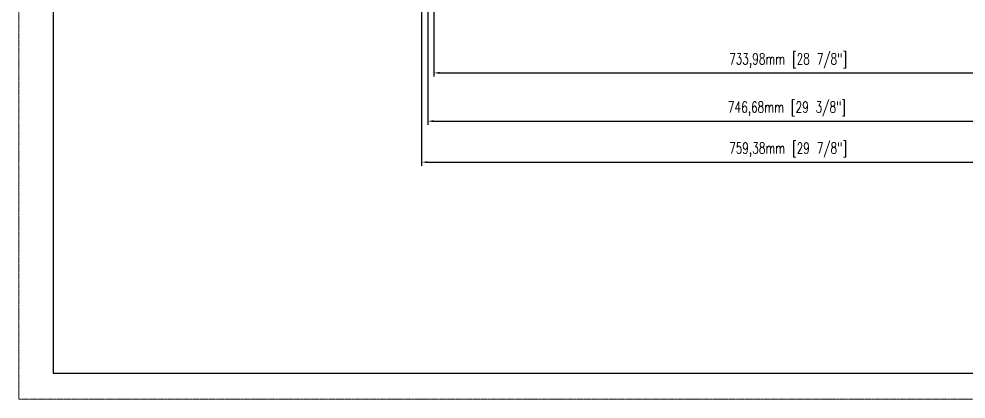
# Model space of a CAD drawing. Header units: millimetres. Extents: x 217 to 1740, y 261 to 1330.
# Drawn here: x 217 to 1199, y 261 to 655 of the extents above; entities that cross this region are included whole.
import ezdxf

# ---------------------------------------------------------------- set-up
doc = ezdxf.new("R2010")
doc.units = ezdxf.units.MM
doc.linetypes.add('PHANTOM2', pattern=[1.25, 0.625, -0.125, 0.125, -0.125, 0.125, -0.125])
doc.layers.add('尺寸標注', color=1, linetype='Continuous', lineweight=30)
doc.layers.add('裝訂區域', color=6, linetype='PHANTOM2', lineweight=13)
doc.styles.add('DIM', font='txt.shx', dxfattribs={"width": 0.7, "bigfont": 'chineset.shx'})
doc.dimstyles.new('mm+in(开孔纸尺寸)', dxfattribs={"dimscale": 3, "dimtxt": 3.8, "dimasz": 2, "dimexe": 1.25, "dimexo": 0.625, "dimgap": 2, "dimtad": 1, "dimtxsty": 'DIM', "dimcen": 0, "dimclrd": 256, "dimclre": 256, "dimclrt": 3, "dimadec": 0, "dimazin": 0, "dimtfac": 1, "dimtmove": 0, "dimatfit": 1, "dimfxl": 1, "dimlwd": -1, "dimarcsym": 0})

# ---------------------------------------------------------------- blocks, each defined once
blk = doc.blocks.new('*D32')
at = {"layer": 'Defpoints', "color": 0}
for p in [(634.54, 906.1), (1393.92, 906.26), (1393.92, 506.8)]:
    blk.add_point(p, dxfattribs=at)
at = {"layer": '尺寸標注', "lineweight": -2}
for p, q in [((634.54, 904.22), (634.54, 503.05)), ((1393.92, 904.38), (1393.92, 503.05))]:
    blk.add_line(p, q, dxfattribs=at)
at = {"layer": '尺寸標注'}
blk.add_line((640.54, 506.8), (1387.92, 506.8), dxfattribs=at)
for points in [[(640.54, 507.8), (640.54, 505.8), (634.54, 506.8)], [(1387.92, 505.8), (1387.92, 507.8), (1393.92, 506.8)]]:
    blk.add_solid(points, dxfattribs=at)
at = {"layer": '尺寸標注', "color": 3, "insert": (1014.23, 519.45), "char_height": 11.4, "attachment_point": 5, "style": 'DIM'}
blk.add_mtext('759,38mm [29 7/8"]', dxfattribs=at)
blk = doc.blocks.new('*D33')
at = {"layer": 'Defpoints', "color": 0}
for p in [(640.89, 906.1), (1387.57, 906.48), (1387.57, 549.3)]:
    blk.add_point(p, dxfattribs=at)
at = {"layer": '尺寸標注', "lineweight": -2}
for p, q in [((640.89, 904.22), (640.89, 545.55)), ((1387.57, 904.6), (1387.57, 545.55))]:
    blk.add_line(p, q, dxfattribs=at)
at = {"layer": '尺寸標注'}
blk.add_line((646.89, 549.3), (1381.57, 549.3), dxfattribs=at)
for points in [[(646.89, 550.3), (646.89, 548.3), (640.89, 549.3)], [(1381.57, 548.3), (1381.57, 550.3), (1387.57, 549.3)]]:
    blk.add_solid(points, dxfattribs=at)
at = {"layer": '尺寸標注', "color": 3, "insert": (1013.04, 561.95), "char_height": 11.4, "attachment_point": 5, "style": 'DIM'}
blk.add_mtext('746,68mm [29 3/8"]', dxfattribs=at)
blk = doc.blocks.new('*D41')
at = {"layer": 'Defpoints', "color": 0}
for p in [(647.24, 906.04), (1381.22, 906.25), (1381.22, 599.3)]:
    blk.add_point(p, dxfattribs=at)
at = {"layer": '尺寸標注', "lineweight": -2}
for p, q in [((647.24, 904.16), (647.24, 595.55)), ((1381.22, 904.38), (1381.22, 595.55))]:
    blk.add_line(p, q, dxfattribs=at)
at = {"layer": '尺寸標注'}
blk.add_line((653.24, 599.3), (1375.22, 599.3), dxfattribs=at)
for points in [[(653.24, 600.3), (653.24, 598.3), (647.24, 599.3)], [(1375.22, 598.3), (1375.22, 600.3), (1381.22, 599.3)]]:
    blk.add_solid(points, dxfattribs=at)
at = {"layer": '尺寸標注', "color": 3, "insert": (1014.23, 611.95), "char_height": 11.4, "attachment_point": 5, "style": 'DIM'}
blk.add_mtext('733,98mm [28 7/8"]', dxfattribs=at)

msp = doc.modelspace()

# ---------------------------------------------------------------- linework, layer by layer
for p, q in [((252.781, 1303.469), (252.781, 288.016)), ((252.781, 288.016), (1704.927, 288.016))]:
    msp.add_line(p, q)
at = {"layer": '裝訂區域'}
msp.add_lwpolyline([(217.323, 261.295), (1740.385, 261.295), (1740.385, 1330.111), (217.323, 1330.111)], close=True, dxfattribs=at)

# ---------------------------------------------------------------- dimensions: what is measured, and where the dimension line sits
at = {"layer": '尺寸標注'}
for base, p1, p2, picture, middle in [((1393.921, 506.795), (634.54, 906.095), (1393.921, 906.259), '*D32', (1014.231, 506.795)), ((1387.567, 549.295), (640.89, 906.095), (1387.567, 906.476), '*D33', (1013.044, 549.295))]:
    dim = msp.add_linear_dim(base=base, p1=p1, p2=p2, dimstyle='mm+in(开孔纸尺寸)', override={"dimpost": 'mm', "dimtofl": 0}, dxfattribs=at)
    dim.commit()
    dim.dimension.update_dxf_attribs({"geometry": picture, "text_midpoint": middle, "dimtype": 160})
dim = msp.add_linear_dim(base=(1381.22, 599.295), p1=(647.24, 906.036), p2=(1381.22, 906.255), dimstyle='mm+in(开孔纸尺寸)', override={"dimpost": 'mm', "dimtofl": 0}, dxfattribs=at)
dim.commit()
dim.dimension.update_dxf_attribs({"geometry": '*D41', "text_midpoint": (1014.23, 611.945)})

doc.saveas('drawing.dxf')
